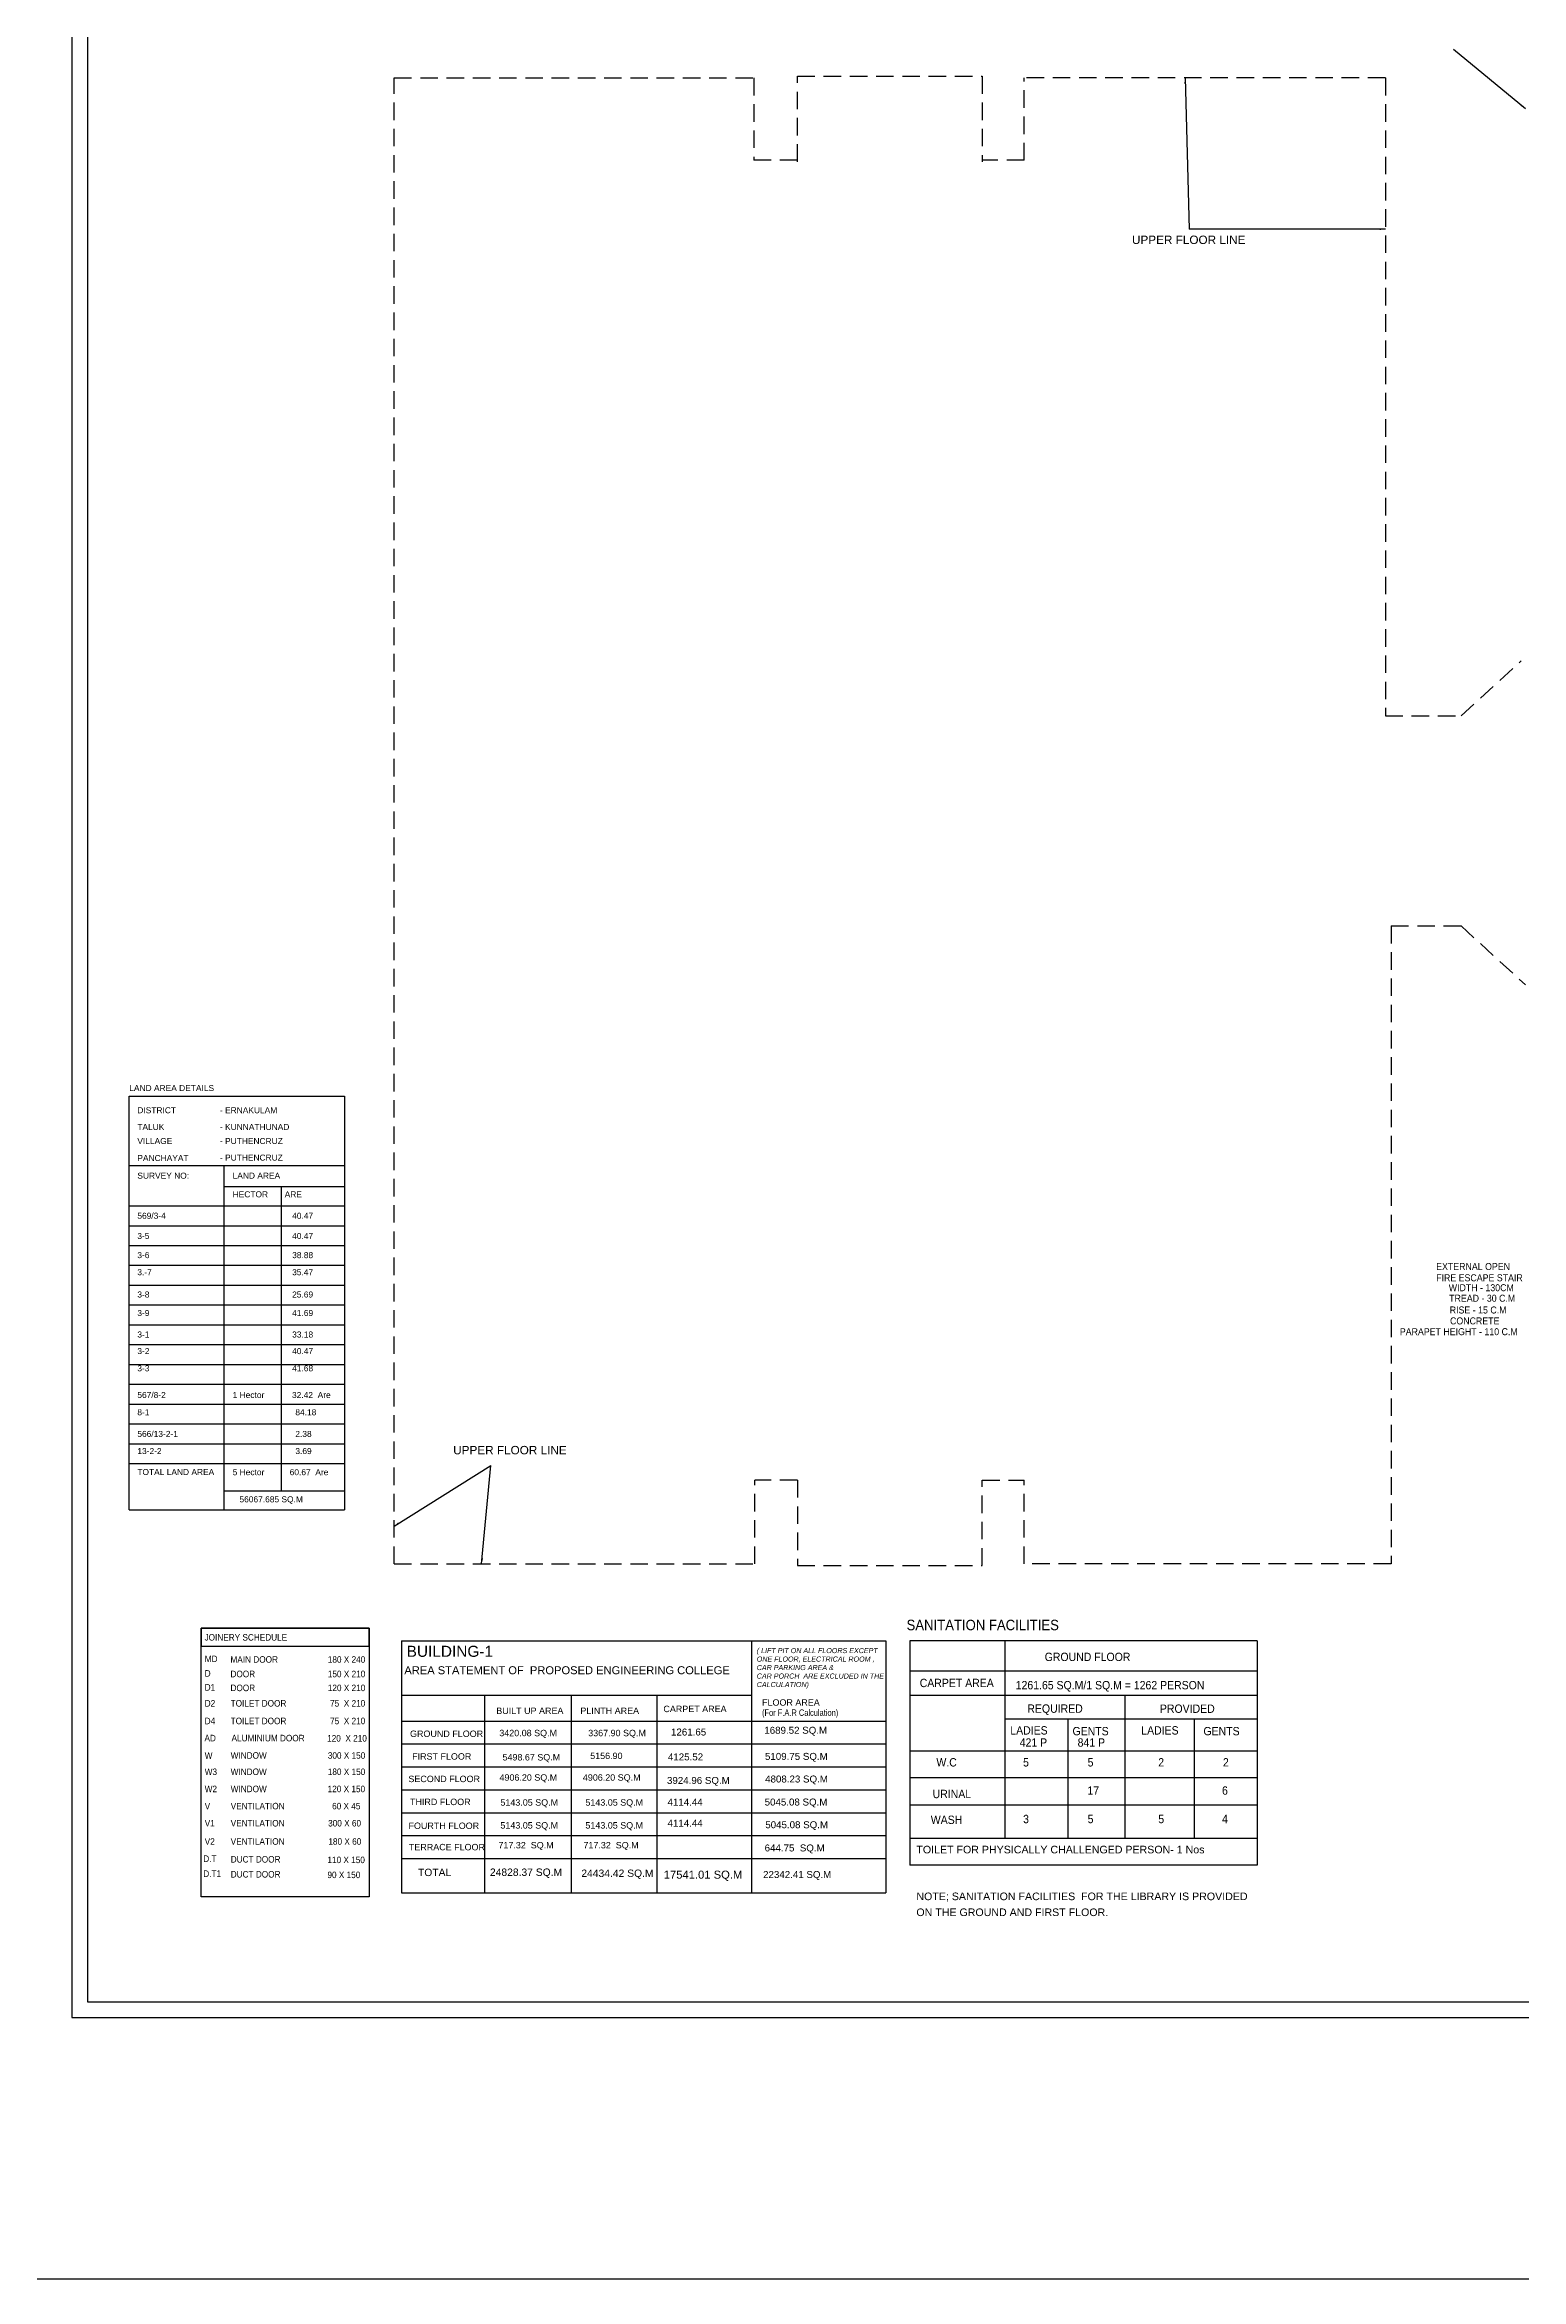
# Model space of a CAD drawing. Extents: x 53439 to 79867, y -144071 to -73305.
# Drawn here: x 57852 to 63124, y -144071 to -136091 of the extents above; entities that cross this region are included whole.
import ezdxf

# ---------------------------------------------------------------- set-up
doc = ezdxf.new("R2010")
doc.units = 0
doc.header["$LTSCALE"] = 0.1
doc.header["$MEASUREMENT"] = 0
doc.linetypes.add('HIDDEN', pattern=[0.375, 0.25, -0.125])
for name, color, linetype in [('BOR', 200, 'CONTINUOUS'), ('BOR1', 230, 'CONTINUOUS'), ('COR_HA', 40, 'CONTINUOUS'), ('HAT', 253, 'CONTINUOUS'), ('TEXT', 7, 'CONTINUOUS'), ('TEXT-3', 130, 'CONTINUOUS'), ('THIN', 4, 'CONTINUOUS'), ('THIN_HA', 253, 'CONTINUOUS'), ('TITLE', 6, 'CONTINUOUS'), ('TXT', 4, 'CONTINUOUS'), ('WALL', 6, 'CONTINUOUS'), ('WIN', 102, 'CONTINUOUS')]:
    doc.layers.add(name, color=color, linetype=linetype)
doc.styles.add('1MM', font='arial.ttf')
doc.styles.add('3MM', font='arial.ttf')
doc.styles.add('DUTCH', font='arial.ttf')
doc.styles.add('ROMANT', font='arial.ttf', dxfattribs={"height": 2.5})
doc.styles.get("Standard").update_dxf_attribs({"font": 'arial.ttf'})
doc.styles.add('TEXT', font='arial.ttf')
doc.dimstyles.new('KRI', dxfattribs={"dimtxt": 23, "dimasz": 20, "dimexe": 7, "dimexo": 0, "dimgap": 9, "dimtad": 1, "dimdec": 1, "dimzin": 1, "dimtxsty": '1MM', "dimblk": 'ARCHTICK', "dimcen": 0.5, "dimclrd": 252, "dimclre": 252, "dimclrt": 7, "dimaunit": 1, "dimadec": 8, "dimazin": 3, "dimtfac": 1, "dimtdec": 1, "dimtmove": 0, "dimatfit": 3})

msp = doc.modelspace()

# ---------------------------------------------------------------- linework, layer by layer
at = {"layer": 'BOR'}
msp.add_lwpolyline([(74212.79, -134889.08), (58004.97, -134889.08), (58004.97, -143080.37), (74212.79, -143080.37)], close=True, dxfattribs=at)
at = {"layer": 'BOR1'}
msp.add_lwpolyline([(74269.31, -134832.56), (57948.44, -134832.56), (57948.44, -143136.89), (74269.31, -143136.89)], close=True, dxfattribs=at)
at = {"layer": 'COR_HA', "linetype": 'CONTINUOUS', "ltscale": 0.1}
for p, q in [((58410.4, -141745.57), (59010.48, -141745.57)), ((58410.4, -142705.9), (58410.4, -141745.57)), ((59010.48, -141745.57), (59010.48, -142705.9)), ((58410.4, -141810.27), (59010.48, -141810.27))]:
    msp.add_line(p, q, dxfattribs=at)
at = {"layer": 'THIN', "linetype": 'HIDDEN', "ltscale": 2500}
for p, q in [((59099.26, -136210.01, -10.81), (60384.26, -136210.01, -10.81)), ((59099.26, -141516.68, -10.81), (59099.26, -136210.01, -10.81)), ((60384.26, -136210.01, -10.81), (60384.26, -136504.18, -10.81)), ((60539.26, -136509.18, -10.81), (60539.26, -136204.18, -10.81)), ((60539.26, -136204.18, -10.81), (61199.26, -136204.18, -10.81)), ((61199.26, -136204.18, -10.81), (61199.26, -136509.18, -10.81)), ((62638.83, -136210.01, -10.81), (61349.26, -136210.01, -10.81)), ((61349.26, -136504.18, -10.81), (61349.26, -136210.01, -10.81)), ((62638.83, -136210.01, -10.81), (62638.83, -138488.34, -10.81)), ((62909.17, -138488.34, -10.81), (63124.26, -138291.22, -10.81)), ((62638.83, -138488.34, -10.81), (62909.17, -138488.34, -10.81)), ((62659.26, -139238.34, -10.81), (62659.26, -141516.68, -10.81)), ((62659.26, -139238.34, -10.81), (62909.17, -139238.34, -10.81)), ((62909.17, -139238.34, -10.81), (63139.26, -139449.22, -10.81)), ((60539.26, -141217.51, -10.81), (60386.76, -141217.51, -10.81)), ((60386.76, -141516.68, -10.81), (60386.76, -141217.51, -10.81)), ((60539.26, -141217.51, -10.81), (60539.26, -141522.51, -10.81)), ((61199.26, -141522.51, -10.81), (61199.26, -141217.51, -10.81)), ((61199.26, -141217.51, -10.81), (61349.26, -141217.51, -10.81)), ((61349.26, -141516.68, -10.81), (61349.26, -141217.51, -10.81)), ((59099.26, -141516.68, -10.81), (60384.26, -141516.68, -10.81)), ((60539.26, -141522.51, -10.81), (61199.26, -141522.51, -10.81)), ((62659.26, -141516.68, -10.81), (61349.26, -141516.68, -10.81))]:
    msp.add_line(p, q, dxfattribs=at)
at = {"layer": 'THIN', "linetype": 'HIDDEN', "ltscale": 2500, "elevation": -10.81}
for points in [[(60539.26, -136504.18), (60384.26, -136504.18)], [(61349.26, -136504.18), (61199.26, -136504.18)]]:
    msp.add_lwpolyline(points, dxfattribs=at)
at = {"layer": 'TXT', "color": 2, "linetype": 'CONTINUOUS', "ltscale": 0.1}
for p, q in [((58152.98, -140093.69), (58922.19, -140093.69)), ((58491.18, -140093.69), (58491.18, -141323.37)), ((58491.18, -140168.5), (58922.19, -140168.5)), ((58695.98, -140168.5), (58695.98, -141255.71)), ((58152.98, -140237.98), (58922.19, -140237.98)), ((58152.98, -140308.79), (58922.19, -140308.79)), ((58152.98, -140379.59), (58922.19, -140379.59)), ((58152.98, -140450.4), (58922.19, -140450.4)), ((58152.98, -140521.21), (58922.19, -140521.21)), ((58152.98, -140592.01), (58922.19, -140592.01)), ((58152.98, -140662.82), (58922.19, -140662.82)), ((58152.98, -140733.63), (58922.19, -140733.63)), ((58152.98, -140804.44), (58922.19, -140804.44)), ((58152.98, -140875.24), (58922.19, -140875.24)), ((58152.98, -140946.05), (58922.19, -140946.05)), ((58152.98, -141016.86), (58922.19, -141016.86)), ((58152.98, -141087.66), (58922.19, -141087.66)), ((58152.98, -141158.47), (58922.19, -141158.47)), ((58152.98, -141158.47), (58922.19, -141158.47)), ((58152.98, -141323.37), (58922.19, -141323.37)), ((58491.18, -141255.71), (58922.19, -141255.71))]:
    msp.add_line(p, q, dxfattribs=at)
at = {"layer": 'TXT', "linetype": 'BYBLOCK'}
for p, q in [((59125.1, -141791.51, 52.29), (60854.61, -141791.51, 52.29)), ((59125.1, -141791.51, 52.29), (59125.1, -142691.58, 52.29)), ((59125.1, -141791.51, 52.29), (60854.61, -141791.51, 52.29)), ((60376.04, -141791.51, 52.29), (60376.04, -142691.58, 52.29)), ((60854.61, -141791.51, 52.29), (60854.61, -142691.58, 52.29)), ((62180.86, -141791.61), (60940.68, -141791.61)), ((60940.68, -141791.61), (60940.68, -142592.19)), ((61280.22, -141791.61), (61280.22, -142497.53)), ((62180.86, -141791.61), (62180.86, -142592.19)), ((62180.86, -141900.16), (60940.68, -141900.16)), ((59125.1, -141985.88, 52.29), (60376.04, -141985.88, 52.29)), ((59421.61, -141985.88, 52.29), (59421.61, -142691.58, 52.29)), ((59730.92, -141985.88, 52.29), (59730.92, -142691.58, 52.29)), ((60036.91, -141985.88, 52.29), (60036.91, -142691.58, 52.29)), ((62180.86, -141986.99), (60940.68, -141986.99)), ((61709.02, -141986.99), (61709.02, -142497.53)), ((59125.1, -142077.9, 52.29), (60854.61, -142077.9, 52.29)), ((61280.22, -142069.8), (62180.86, -142069.8)), ((61504.75, -142069.8), (61504.75, -142497.53)), ((61955.91, -142069.8), (61955.91, -142497.53)), ((59125.1, -142159.72, 52.29), (60854.61, -142159.72, 52.29)), ((62180.86, -142185.36), (60940.68, -142185.36)), ((59125.1, -142241.54, 52.29), (60854.61, -142241.54, 52.29)), ((62180.86, -142281.04), (60940.68, -142281.04)), ((59125.1, -142323.36, 52.29), (60854.61, -142323.36, 52.29)), ((59125.1, -142405.19, 52.29), (60854.61, -142405.19, 52.29)), ((62180.86, -142378.5), (60940.68, -142378.5)), ((59125.1, -142487.01, 52.29), (60854.61, -142487.01, 52.29)), ((59125.1, -142487.01, 52.29), (60854.61, -142487.01, 52.29)), ((62180.86, -142497.53), (60940.68, -142497.53)), ((59125.1, -142568.83, 52.29), (60854.61, -142568.83, 52.29)), ((62180.86, -142592.19), (60940.68, -142592.19)), ((62180.86, -142592.19), (60940.68, -142592.19)), ((59125.1, -142691.58, 52.29), (60854.61, -142691.58, 52.29))]:
    msp.add_line(p, q, dxfattribs=at)
at = {"layer": 'TXT', "color": 2, "linetype": 'CONTINUOUS', "ltscale": 0.1}
msp.add_lwpolyline([(58152.98, -141323.37), (58152.98, -139846.69), (58922.19, -139846.69), (58922.19, -141323.37)], dxfattribs=at)
at = {"layer": 'WALL', "color": 6, "linetype": 'CONTINUOUS', "ltscale": 0.1}
msp.add_lwpolyline([(53439.41, -73304.98), (79867.15, -73304.98), (79867.15, -144071.42), (53439.41, -144071.42)], close=True, dxfattribs=at)
at = {"layer": 'WIN', "color": 4, "linetype": 'CONTINUOUS', "ltscale": 0.1}
for points in [[(58410.4, -141810.27), (59010.48, -141810.27), (59010.48, -141745.57), (58410.4, -141745.57)], [(58410.4, -141810.27), (59010.48, -141810.27), (59010.48, -142705.9), (58410.4, -142705.9)]]:
    msp.add_lwpolyline(points, close=True, dxfattribs=at)

# ---------------------------------------------------------------- texts
at = {"layer": 'TEXT'}
for s, height, style, p in [('UPPER FLOOR LINE', 30, 'DUTCH', (61734.09, -136803.16, -10.81)), ('LAND AREA DETAILS', 21.4421, 'TEXT', (58153.55, -139828.05)), ('DISTRICT', 21.442, 'TEXT', (58182.41, -139907.25)), ('- ERNAKULAM', 21.4421, 'TEXT', (58477.29, -139907.25)), ('TALUK', 21.442, 'TEXT', (58182.41, -139967.03)), ('- KUNNATHUNAD', 21.4421, 'TEXT', (58477.29, -139967.03)), ('VILLAGE', 21.442, 'TEXT', (58182.41, -140017.37)), ('- PUTHENCRUZ', 21.4421, 'TEXT', (58477.29, -140017.37)), ('SURVEY NO:', 21.442, 'TEXT', (58182.41, -140140.94)), ('PANCHAYAT', 21.442, 'TEXT', (58182.41, -140078.07)), ('- PUTHENCRUZ', 21.4421, 'TEXT', (58477.29, -140076.38)), ('LAND AREA', 21.442, 'TEXT', (58522.68, -140140.94)), ('HECTOR', 21.442, 'TEXT', (58522.68, -140207.54)), ('ARE ', 21.442, 'TEXT', (58708.54, -140207.54)), ('569/3-4', 21.442, 'TEXT', (58182.41, -140284.1)), ('40.47', 21.442, 'TEXT', (58735.2, -140284.1)), ('3-5', 21.442, 'TEXT', (58182.41, -140356.26)), ('40.47', 21.442, 'TEXT', (58735.2, -140356.26)), ('3-6', 21.442, 'TEXT', (58182.41, -140424.69)), ('38.88', 21.442, 'TEXT', (58735.2, -140424.69)), ('3.-7', 21.442, 'TEXT', (58182.41, -140485.66)), ('35.47', 21.442, 'TEXT', (58735.2, -140485.66)), ('3-8', 21.442, 'TEXT', (58182.41, -140565.28)), ('25.69', 21.442, 'TEXT', (58735.2, -140565.28)), ('3-9', 21.442, 'TEXT', (58182.41, -140631.33)), ('3-1', 21.442, 'TEXT', (58182.41, -140708.12)), ('41.69', 21.442, 'TEXT', (58735.2, -140631.33)), ('33.18', 21.442, 'TEXT', (58735.2, -140708.12)), ('3-2', 21.442, 'TEXT', (58182.41, -140767.37)), ('40.47', 21.442, 'TEXT', (58735.2, -140767.37)), ('3-3', 21.442, 'TEXT', (58182.41, -140828.81)), ('41.68', 21.442, 'TEXT', (58735.2, -140828.81)), ('567/8-2', 21.442, 'TEXT', (58182.41, -140924.22)), ('1 Hector', 21.442, 'TEXT', (58522.68, -140924.22)), (' 32.42  Are', 21.4421, 'TEXT', (58726.37, -140924.22)), ('8-1', 21.442, 'TEXT', (58182.41, -140985.85)), ('84.18', 21.442, 'TEXT', (58746.59, -140985.85)), ('566/13-2-1', 21.442, 'TEXT', (58182.41, -141063.13)), ('2.38', 21.442, 'TEXT', (58746.59, -141063.13)), ('13-2-2', 21.442, 'TEXT', (58182.41, -141124.46)), ('3.69', 21.442, 'TEXT', (58746.59, -141124.46)), ('UPPER FLOOR LINE', 30, 'DUTCH', (59310.25, -141125.32, -10.81)), ('TOTAL LAND AREA', 21.4421, 'TEXT', (58182.41, -141199.26)), ('5 Hector', 21.442, 'TEXT', (58522.68, -141199.81)), ('60.67  Are', 21.442, 'TEXT', (58726.37, -141199.81)), ('56067.685 SQ.M', 21.4421, 'TEXT', (58547.11, -141296.75)), ('AREA STATEMENT OF  PROPOSED ENGINEERING COLLEGE', 28.4635, 'TEXT', (59135.79, -141910.59, 52.29)), ('BUILT UP AREA', 22.8769, 'TEXT', (59464.08, -142052.6, 52.29)), ('PLINTH AREA  ', 22.8769, 'TEXT', (59764.41, -142052.6, 52.29)), ('CARPET AREA', 22.8769, 'TEXT', (60060.92, -142045.95, 52.29)), ('FLOOR AREA', 22.877, 'TEXT', (60413.16, -142022.92, 52.29)), ('GROUND FLOOR', 22.8769, 'TEXT', (59156.11, -142134.58, -5150.66)), ('3420.08 SQ.M  ', 22.8769, 'TEXT', (59474.83, -142131.99, -5150.66)), ('3367.90 SQ.M  ', 22.8769, 'TEXT', (59792.35, -142131.99, -5150.66)), ('1689.52 SQ.M', 24.8921, 'TEXT', (60421.22, -142123.19, -8331.55)), ('FIRST FLOOR', 22.8769, 'TEXT', (59163.66, -142215.57, -5150.66)), ('5498.67 SQ.M', 22.8769, 'TEXT', (59486.31, -142218.61, -5150.66)), ('5156.90', 22.877, 'TEXT', (59799.48, -142213.62, 52.29)), ('4125.52', 24.892, 'TEXT', (60077.04, -142218.28, 52.29)), ('5109.75 SQ.M', 24.8921, 'TEXT', (60423.52, -142216.44, -3333.51)), ('SECOND FLOOR', 22.8769, 'TEXT', (59150.35, -142295.93, -5150.66)), ('4906.20 SQ.M', 22.8769, 'TEXT', (59475.6, -142290.83, -5150.66)), ('4906.20 SQ.M', 22.8769, 'TEXT', (59773.29, -142290.83, -5150.66)), ('3924.96 SQ.M', 24.8921, 'TEXT', (60073.64, -142302.29, -5608.98)), ('4808.23 SQ.M', 24.8921, 'TEXT', (60424.1, -142297.26, -3333.51)), (' THIRD FLOOR', 22.8769, 'TEXT', (59147.04, -142377.99, -5150.66)), ('5143.05 SQ.M', 22.8769, 'TEXT', (59478.82, -142379.95, -5150.66)), ('5143.05 SQ.M', 22.8769, 'TEXT', (59782.34, -142379.95, -5150.66)), ('4114.44', 24.892, 'TEXT', (60075.44, -142379.89, -5608.98)), ('5045.08 SQ.M', 24.8921, 'TEXT', (60422.33, -142379.46, -3333.51)), ('FOURTH FLOOR', 22.8769, 'TEXT', (59150.7, -142463.14, -5150.66)), ('5143.05 SQ.M', 22.8769, 'TEXT', (59478.82, -142461.78, -5150.66)), ('5143.05 SQ.M', 22.8769, 'TEXT', (59782.34, -142461.78, -5150.66)), ('4114.44', 24.892, 'TEXT', (60075.44, -142455.26, -5608.98)), ('5045.08 SQ.M', 24.8921, 'TEXT', (60424.61, -142460.53, -3333.51)), ('TERRACE FLOOR', 22.8769, 'TEXT', (59152.05, -142539.36, -9052.86)), ('717.32  SQ.M', 22.8769, 'TEXT', (59471.76, -142532.56, -5150.66)), ('717.32  SQ.M', 22.8769, 'TEXT', (59775.28, -142532.56, -5150.66)), ('644.75  SQ.M', 24.8921, 'TEXT', (60422.32, -142543.45, -3333.51)), ('TOILET FOR PHYSICALLY CHALLENGED PERSON- 1 Nos', 27.1601, 'ROMANT', (60964.25, -142550.35, -5631.29)), ('22342.41 SQ.M', 24.8921, 'TEXT', (60416.81, -142638.34, -4349.21)), ('ON THE GROUND AND FIRST FLOOR. ', 27.1601, 'ROMANT', (60964.25, -142774.25, -5631.29)), ('NOTE; SANITATION FACILITIES  FOR THE LIBRARY IS PROVIDED ', 27.1601, 'ROMANT', (60964.25, -142717.45, -5631.29))]:
    msp.add_text(s, height=height, dxfattribs=dict(at, style=style)).set_placement(p)
for s, height, style, width, p in [('SANITATION FACILITIES  ', 37.2653, 'DUTCH', 0.9, (60929.12, -141753.42, 0)), ('JOINERY SCHEDULE', 23.345, 'DUTCH', 0.9, (58422.31, -141790.52)), ('MD', 23.345, 'DUTCH', 0.9, (58423, -141867.53, 0)), ('MAIN DOOR', 23.345, 'DUTCH', 0.9, (58515.02, -141869.53, 0)), ('180 X 240', 23.345, 'DUTCH', 0.9, (58862.54, -141869.55, 0)), (' GROUND FLOOR', 29.8122, 'DUTCH', 0.9, (61411.99, -141863.52, 0)), ('D ', 23.345, 'DUTCH', 0.9, (58423, -141919.37, 0)), ('D1', 23.345, 'DUTCH', 0.9, (58423, -141969.05, 0)), ('DOOR', 23.345, 'DUTCH', 0.9, (58515.02, -141921.37, 0)), ('DOOR', 23.345, 'DUTCH', 0.9, (58515.02, -141971.05, 0)), ('150 X 210', 23.345, 'DUTCH', 0.9, (58862.54, -141921.38, 0)), ('120 X 210', 23.345, 'DUTCH', 0.9, (58862.54, -141971.06, 0)), ('CARPET AREA', 29.8122, 'DUTCH', 0.9, (60976.13, -141956.63, 0)), ('1261.65 SQ.M/1 SQ.M = 1262 PERSON', 29.8122, 'DUTCH', 0.9, (61318.83, -141964.54, 0)), ('D2', 23.345, 'DUTCH', 0.9, (58423.01, -142026.18)), ('TOILET DOOR', 23.345, 'DUTCH', 0.9, (58515.62, -142026.18)), ('75  X 210', 23.345, 'DUTCH', 0.9, (58870.61, -142026.18)), ('(For F.A.R Calculation)', 22.8769, 'TEXT', 0.8, (60413.16, -142059.24, 52.29)), ('REQUIRED', 29.812, 'DUTCH', 0.9, (61360.43, -142048.26, 0)), ('PROVIDED', 29.812, 'DUTCH', 0.9, (61833.79, -142048.54, 0)), ('D4', 23.345, 'DUTCH', 0.9, (58423.01, -142089.15)), ('TOILET DOOR', 23.345, 'DUTCH', 0.9, (58515.62, -142089.15)), ('75  X 210', 23.345, 'DUTCH', 0.9, (58870.61, -142089.15)), ('LADIES', 29.812, 'DUTCH', 0.9, (61299.63, -142126.02, 0)), ('GENTS', 29.812, 'DUTCH', 0.9, (61521.72, -142128.76, 0)), ('LADIES', 29.812, 'DUTCH', 0.9, (61767.25, -142126.02, 0)), ('GENTS', 29.812, 'DUTCH', 0.9, (61989.34, -142128.76, 0)), ('AD', 23.345, 'DUTCH', 0.9, (58422.1, -142150.37)), ('W', 23.34, 'DUTCH', 0.9, (58423.01, -142212.83)), ('WINDOW', 23.345, 'DUTCH', 0.9, (58515.76, -142212.39)), ('ALUMINIUM DOOR', 23.345, 'DUTCH', 0.9, (58518.88, -142150.37)), ('120  X 210', 23.345, 'DUTCH', 0.9, (58860.1, -142151.09)), ('300 X 150 ', 23.345, 'DUTCH', 0.9, (58862.51, -142212.39)), ('421 P', 29.812, 'DUTCH', 0.9, (61333.12, -142169.44, 0)), ('841 P', 29.812, 'DUTCH', 0.9, (61539.98, -142169.44, 0)), ('W3', 23.345, 'DUTCH', 0.9, (58423.01, -142270.65)), ('WINDOW', 23.345, 'DUTCH', 0.9, (58515.76, -142270.65)), ('180 X 150 ', 23.345, 'DUTCH', 0.9, (58862.43, -142270.65)), ('W.C', 29.812, 'DUTCH', 0.9, (61035.69, -142240.12, 0)), ('5', 29.81, 'DUTCH', 0.9, (61345.3, -142240.12, 0)), ('5', 29.81, 'DUTCH', 0.9, (61575.73, -142240.12, 0)), ('2', 29.81, 'DUTCH', 0.9, (61827.91, -142240.12, 0)), ('2', 29.81, 'DUTCH', 0.9, (62058.88, -142240.12, 0)), ('W2', 23.345, 'DUTCH', 0.9, (58423.01, -142331.93)), ('WINDOW', 23.345, 'DUTCH', 0.9, (58515.76, -142331.93)), ('120 X 150 ', 23.345, 'DUTCH', 0.9, (58861.95, -142331.93)), ('URINAL', 29.812, 'DUTCH', 0.9, (61022.35, -142353.1, 0)), ('17', 29.812, 'DUTCH', 0.9, (61575.01, -142340.81, 0)), ('6', 29.81, 'DUTCH', 0.9, (62055.54, -142340.81, 0)), ('V', 23.34, 'DUTCH', 0.9, (58423.01, -142393.23)), ('V1', 23.345, 'DUTCH', 0.9, (58423.01, -142454.34)), ('VENTILATION', 23.345, 'DUTCH', 0.9, (58515.76, -142393.23)), ('VENTILATION', 23.345, 'DUTCH', 0.9, (58515.76, -142454.34)), ('300 X 60', 23.345, 'DUTCH', 0.9, (58863.77, -142454.34)), ('60 X 45', 23.345, 'DUTCH', 0.9, (58877.82, -142393.23)), ('WASH', 29.812, 'DUTCH', 0.9, (61015.65, -142445.33, 0)), ('3', 29.81, 'DUTCH', 0.9, (61345.3, -142442.52, 0)), ('5', 29.81, 'DUTCH', 0.9, (61575.73, -142442.52, 0)), ('5', 29.81, 'DUTCH', 0.9, (61828.05, -142442.52, 0)), ('4', 29.81, 'DUTCH', 0.9, (62055.51, -142442.52, 0)), ('V2', 23.345, 'DUTCH', 0.9, (58423.01, -142519.58)), ('VENTILATION', 23.345, 'DUTCH', 0.9, (58515.76, -142519.58)), ('180 X 60', 23.345, 'DUTCH', 0.9, (58864.59, -142519.58)), ('D.T', 23.345, 'DUTCH', 0.9, (58417.92, -142580.88)), ('DUCT DOOR', 23.345, 'DUTCH', 0.9, (58515.95, -142583.19)), ('110 X 150', 23.345, 'DUTCH', 0.9, (58861.18, -142585.24)), ('D.T1', 23.345, 'DUTCH', 0.9, (58417.92, -142634.4)), ('DUCT DOOR', 23.345, 'DUTCH', 0.9, (58515.95, -142636.71)), ('90 X 150', 23.345, 'DUTCH', 0.9, (58861.18, -142638.76))]:
    msp.add_text(s, height=height, dxfattribs=dict(at, style=style, width=width)).set_placement(p)
at = {"layer": 'TEXT', "color": 1}
for s, height, style, p in [('1261.65', 24.892, 'TEXT', (60087.98, -142129.45, -5608.98)), ('17541.01 SQ.M', 28.6698, 'ROMANT', (60062.07, -142640.68, -2919.87))]:
    msp.add_text(s, height=height, dxfattribs=dict(at, style=style)).set_placement(p)
at = {"layer": 'TEXT', "color": 7, "style": 'ROMANT'}
for s, height, p in [('TOTAL', 26.349, (59184.63, -142631.46, -2679.25)), ('24828.37 SQ.M', 26.3487, (59441.44, -142630.77, -2679.25)), (' 24434.42 SQ.M', 26.3487, (59757.59, -142634.54, -2679.25))]:
    msp.add_text(s, height=height, dxfattribs=at).set_placement(p)
at = {"layer": 'TEXT-3', "color": 1, "style": 'DUTCH', "width": 0.9}
for s, p in [('EXTERNAL OPEN', (62820.26, -140467.17, -10.81)), ('FIRE ESCAPE STAIR', (62820.26, -140507.39, -10.81)), ('WIDTH - 130CM', (62865.26, -140542.87, -10.81)), ('TREAD - 30 C.M', (62866.76, -140580.37, -10.81)), ('RISE - 15 C.M', (62868.76, -140622.37, -10.81)), ('PARAPET HEIGHT - 110 C.M', (62690.52, -140699.84, -10.81)), ('CONCRETE', (62869.76, -140661.37, -10.81))]:
    msp.add_text(s, height=25, dxfattribs=at).set_placement(p)
at = {"layer": 'THIN_HA', "linetype": 'CONTINUOUS', "ltscale": 20, "insert": (60394.23, -141786.79, 104.58), "char_height": 18.18, "width": 475.281, "attachment_point": 1}
msp.add_mtext('{\\fArial|b0|i1|c0|p34;\\C7;\\P( LIFT PIT ON ALL FLOORS EXCEPT ONE FLOOR, ELECTRICAL ROOM , CAR PARKING AREA &\\PCAR PORCH  ARE EXCLUDED IN THE CALCULATION)}', dxfattribs=at)
at = {"layer": 'TITLE', "color": 7, "linetype": 'CONTINUOUS', "style": '3MM'}
msp.add_text('BUILDING-1', height=39.36, dxfattribs=at).set_placement((59144.01, -141848.4, 52.29))

# ---------------------------------------------------------------- leaders
at = {"layer": 'HAT', "linetype": 'CONTINUOUS', "ltscale": 0.1}
for points in [[(63139.26, -136320.39, -10.81), (62882.31, -136108.17, -10.81)], [(61923.55, -136210.01, -10.81), (61938.51, -136749.87, -10.81)], [(62638.83, -136749.87, -10.81), (61938.51, -136749.87, -10.81)], [(59099.26, -141381.68, -10.81), (59444.42, -141165.71, -10.81)], [(59411.83, -141516.68, -10.81), (59444.42, -141165.71, -10.81)]]:
    msp.add_leader(points, dimstyle='KRI', override={"dimgap": 9, "dimtad": 0, "dimfxl": 0}, dxfattribs=at)

doc.saveas('drawing.dxf')
